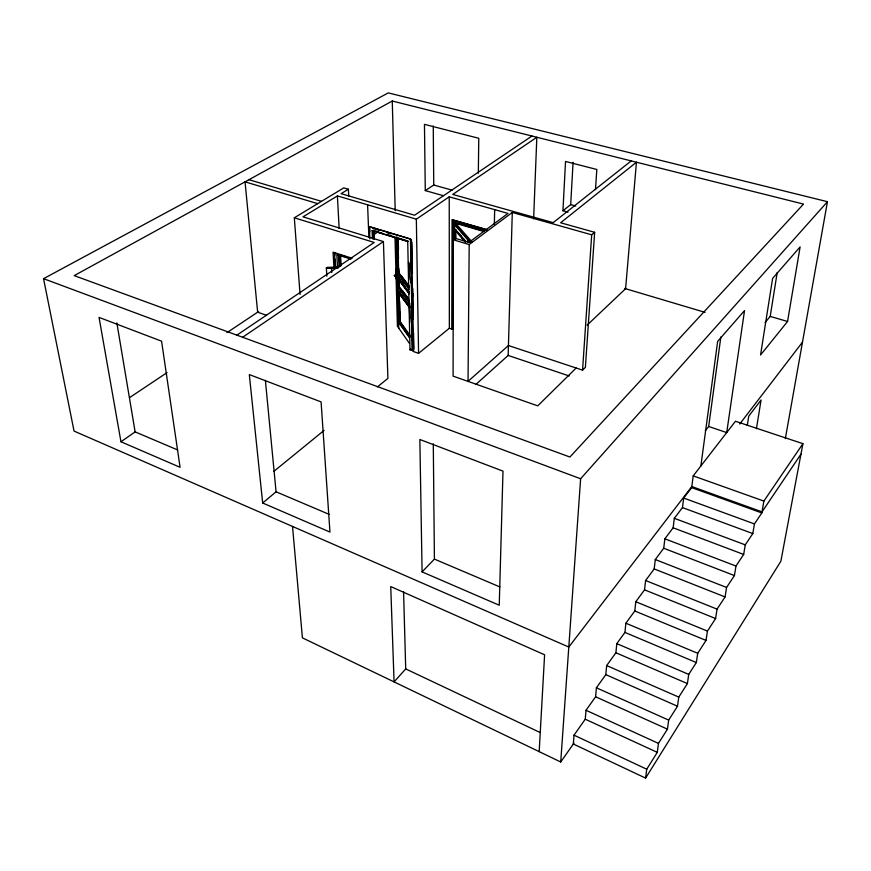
<?xml version="1.0" encoding="UTF-8"?>
<svg xmlns="http://www.w3.org/2000/svg" width="871" height="871" viewBox="0 0 871 871"><rect width="100%" height="100%" fill="white"/><g stroke="black" fill="none" stroke-linecap="round" stroke-linejoin="round"><path stroke-width="1.31" d="M411.482 240.156L413.627 351.623L418.581 353.343L449.36 328.247L452.212 329.194L452.256 219.764L486.78 229.585M452.212 329.194L452.474 219.612M470.547 241.931L453.453 222.486L452.702 222.617L452.648 328.628L453.345 328.487L453.356 320.332M452.942 277.457C453.018 277.98 452.724 274.147 453.356 276.39M453.105 235.78L453.345 233.722M453.453 222.486L453.682 223.346L455.413 223.041L472.06 241.931M454.51 224.664L454.651 238.414M455.315 238.763L455.337 229.443L465.745 241.528M455.391 238.937L455.402 229.519M455.555 238.904L455.402 229.683M455.762 239.1L455.577 229.65A5.857 5.302 40.4 0 1 455.773 231L465.332 241.964M457.133 226.057L457.133 223.368M456.676 225.774L456.687 223.085L455.816 222.834M467.901 242.138L467.923 239.95M396.055 277.326L396.806 278.633M594.653 232.307L591.681 234.8L512.29 212.459L469.197 244.533L468.032 381.378L508.446 345.526L582.568 370.153L585.377 367.366L594.653 232.307L560.608 222.769L636.451 162.224L625.596 288.715L587.141 325.123M478.331 173.22L478.767 138.282L424.46 124.346L425.277 190.597L443.252 195.67M494.358 224.076L494.663 209.639M396.131 277.228L396.076 277.882M396.218 274.507L396.305 274.953M396.24 277.207L396.49 279.09M396.392 278.491L396.588 277.261L396.806 278.078M396.523 275.007L396.664 274.43M396.479 275.127L396.294 275.606M396.86 278.393L396.773 279.275L396.283 278.785M512.29 212.459L508.152 355.444L569.155 375.945M533.629 218.763L536.83 137.259L452.724 194.429L553.183 222.649L631.214 160.906M338.362 267.408L326.342 268.116L338.351 267.811M568.023 212.143L562.938 210.738L565.54 161.451L596.831 169.486L595.47 189.617M539.182 751.629L544.604 654.796L390.731 586.575L394.073 681.906L405.712 668.917L403.567 591.616M562.938 210.738L570.69 204.641L573.085 162.278M582.568 370.153L591.681 234.8M292.525 526.443L302.411 637.855L560.728 761.994L580.619 478.756L827.45 201.702L388.27 92.892L43.55 278.676L74.046 431.08L568.796 647.044L691.835 486.519M574.011 735.168L573.325 744.019L645.596 778.108L780.873 561.207L802.92 443.677L735.462 421.259L693.207 475.882L691.672 487.618L683.681 498.049L682.461 507.597L674.317 518.31L673.141 527.804L664.856 538.811L663.724 548.251L655.286 559.541L654.197 568.926L645.596 580.511L644.551 589.841L635.797 601.741L634.796 610.996L625.879 623.211L624.932 632.411L616.799 643.625L615.895 652.76L606.662 665.575L605.802 674.644L596.395 687.796L595.601 696.789L586.02 710.279L585.268 719.206L574.011 735.168L646.728 769.213L645.596 778.108M396.185 269.422L396.719 268.78M453.268 276.053L453.192 274.125M453.334 315.16L453.356 314.583M646.728 769.213L657.289 752.37L658.465 743.388L667.447 729.158L668.678 720.11L677.486 706.239L678.77 697.105L687.404 683.583L688.732 674.394L696.332 662.559L697.704 653.294L706.022 640.425L707.437 631.083L715.603 618.541L717.062 609.134L725.064 596.929L726.577 587.457L734.427 575.557L735.973 566.03L743.671 554.446L745.26 544.854L752.805 533.575L754.438 523.928L761.842 512.954L763.878 501.075L802.92 443.677M700.872 465.974L717.66 341.367L744.531 310.577L726.708 432.582L708.678 426.496L705.281 430.742M708.678 426.496L720.85 336.99M396.773 280.854L396.174 269.248M747.296 425.386L748.744 416.164L761.069 400.007L756.431 428.706M765.043 322.608L770.214 316.402L777.193 272.601M395.967 273.908L396.338 273.352L396.893 274.267M787.558 321.475L800.122 246.874L772.61 278.404L760.546 355.009L787.558 321.475L770.214 316.402M785.337 438.636L827.45 201.702M453.181 275.878L452.942 275.737M396.773 277.947L396.545 276.945M396.098 277.12L396.653 276.924M396.349 276.836L396.523 277.501M397.002 275.78L396.185 275.094M396.447 278.851L397.1 279.199M408.684 302.226L397.666 287.234L399.016 286.211L398.559 278.339M452.964 314.812L453.181 314.867M800.961 454.161L762.027 511.876L691.814 486.551M560.728 761.994L573.989 743.072M739.729 424.035L802.485 342.161M422.087 571.888L419.855 439.496L502.992 471.135L499.246 605.236L422.087 571.888L434.411 559.106L433.29 443.796M372.124 230.575L407.715 241.409L372.124 230.575L372.429 238.643M576.145 368.019L537.734 405.864L453.105 376.141L453.236 220.657L487.085 230.51M475.991 384.329L508.403 355.226M262.672 503.003L249.313 374.584L321.094 401.901L329.957 532.072L262.672 503.003L276.074 491.799L265.372 380.311M273.842 471.374L324.066 430.416M377.437 386.898L387.9 378.373L383.414 241.561L303.01 216.846L337.393 195.91L416.338 219.176L449.229 196.813L508.022 213.406L468.968 242.388L455.239 238.295L453.225 239.765L469.197 244.533M410.742 348.879L410.001 349.87L412.876 350.621L410.687 239.079L369.522 226.602L369.772 238.883M412.876 350.621L412.135 350.36L413.856 348.966L413.551 332.787M369.293 226.765L410.687 239.079M407.606 241.517L408.238 241.071L396.621 237.543M120.96 441.76L180.079 467.302L161.571 341.182L99.044 317.392L120.96 441.76L135.136 431.885L177.684 449.969M242.65 337.262L383.414 241.561M236.879 335.15L374.225 242.465L294.322 217.794L300.06 294.42M531.952 136.028L414.596 215.224L341.084 193.667L348.389 189.225L348.716 195.964M129.757 397.492L167.058 372.603M226.983 332.635L258.643 311.513M373.964 234.582L377.361 232.317M382.423 233.221L373.387 230.477L372.744 230.902L373.049 239.046M425.277 190.597L433.747 185.022L452.071 190.15M294.322 217.794L343.773 187.875L348.389 189.225M392.266 101.025L74.209 275.628L569.906 457.025L803.519 204.086L392.266 101.025L395.194 210.771M396.74 271.687A2.286 1.111 -1.1 0 1 396.425 272.002L396.447 273.059A2.286 1.111 -1.1 0 0 396.74 272.71M409.969 336.859L399.375 321.856L398.591 322.139L409.435 337.534M409.686 306.93L397.753 290.794L409.816 306.962M396.261 277.816L396.849 278.687M405.331 287.038L398.287 277.838L408.978 292.199M396.414 271.687L396.349 278.546M413.104 295.868L413.3 293.832L412.963 294.387M327.115 267.353L337.763 267.092M397.644 277.239L409.261 293.113M396.501 275.889L397.024 274.953M570.69 204.641L575.753 206.013M452.256 219.764L486.573 229.737M457.95 223.455L483.307 230.848M454.51 222.932L484.102 231.566M624.572 288.421L705.075 312.362M248.975 179.687L321.497 201.353M317.697 203.651L245.045 181.843L257.642 312.177L266.515 315.313M372.875 228.442L379.321 230.401M386.92 232.709L390.905 233.918M387.584 234.789L394.04 236.749M352.156 258.262L333.06 252.187L333.985 268.301M345.613 256.749L339.265 254.724L339.853 265.513M350.98 259.133L336.816 254.615L337.567 268.126M452.419 329.031L453.149 329.271M693.207 475.882L763.878 501.075M691.672 487.618L761.842 512.954M683.681 498.049L754.438 523.928M682.461 507.597L752.805 533.575M43.55 278.676L580.619 478.756M674.317 518.31L745.26 544.854M673.141 527.804L743.671 554.446M664.856 538.811L735.973 566.03M663.724 548.251L734.427 575.557M655.286 559.541L726.577 587.457M654.197 568.926L725.064 596.929M645.596 580.511L717.062 609.134M644.551 589.841L715.603 618.541M635.797 601.741L707.437 631.083M634.796 610.996L706.022 640.425M625.879 623.211L697.704 653.294M624.932 632.411L696.332 662.559M276.074 491.799L329.314 514.434M434.411 559.106L499.845 586.923M616.799 643.625L688.732 674.394M615.895 652.76L687.404 683.583M606.662 665.575L678.77 697.105M605.802 674.644L677.486 706.239M596.395 687.796L668.678 720.11M595.601 696.789L667.447 729.158M586.02 710.279L658.465 743.388M585.268 719.206L657.289 752.37M396.24 274.681L396.185 273.559L396.545 274.06M405.712 668.917L539.966 732.446M397.056 273.407L397.328 274.158M396.632 275.987L396.033 274.093M454.553 224.348L457.177 227.331M460.672 231.316L463.296 234.299M466.791 238.273L469.415 241.256M452.702 222.617L469.785 242.062M396.512 271.959L396.555 273.004M458.168 232.611L460.748 235.573M463.339 238.534L465.92 241.496M454.608 228.975L465.321 241.245M454.499 228.997L465.212 241.267M455.947 230.967L460.291 235.954M462.033 237.946L465.506 241.931M396.74 275.682L396.74 277.196M397.459 277.25L398.287 277.675M399.179 272.939L398.733 268.399M401.498 276.031L409.239 286.33M397.786 238.534L398.668 272.514L409.065 286.363M409.054 287.463L398.33 273.156L397.405 237.435M408.945 287.724L398.33 273.156A19.968 4.888 -14.7 0 0 398.668 272.514M409.185 289.455L397.307 273.57L398.112 273.265L397.165 237.293M401.553 281.453L403.11 283.543M406.735 289.02L409.152 292.166M408.597 292.765L399.027 279.907L399.19 286.178M398.853 279.939L409.218 293.875M402.369 290.489L408.728 299.112M399.016 286.211L408.553 299.145M398.21 277.228L398.461 286.94L409.174 301.322M398.461 286.94L409.228 301.562M407.16 302.825L398.635 291.295L399.375 321.856M408.564 304.85L410.089 306.93M406.997 302.858L398.646 291.447L399.386 293.538L408.88 306.516M408.51 304.926L410.034 307.006M410.078 336.598L399.593 321.758L398.809 291.415A16.473 15.308 36.9 0 1 399.212 293.571L409.501 307.637L409.805 322.259M399.212 293.571L399.931 321.203L410.078 335.553M409.914 336.631L399.593 321.758A16.168 3.364 -14.8 0 0 399.931 321.203M409.544 337.502L398.7 322.118L397.96 290.914M409.49 343.457L397.416 326.2L394.988 236.945M396.773 277.12L397.034 278.72M396.599 279.068L396.207 278.176M396.74 277.599L397.002 278.393M396.675 273.973L396.697 274.539M396.207 277.599L396.229 277.697A5.705 1.611 78.9 0 0 395.053 275.922A9.124 2.58 79.1 0 1 394.28 275.149L394.204 275.574A9.298 2.624 79.1 0 0 395.075 276.227A5.531 1.557 78.9 0 1 396.185 277.718M396.784 274.289L396.915 274.975M396.643 274.343L396.762 274.964M396.294 275.073L396.163 274.398M116.856 322.934L135.136 431.885M326.364 267.702L326.832 276.194M331.47 267.985L331.731 272.492M334.736 252.492L334.889 255.214M335.117 259.286L335.575 267.43M334.486 252.655L335.335 267.593M337.393 195.91L339.146 228.507M340.605 255.66L341.116 265.165M340.028 255.617L340.615 266.406M338.416 254.963L339.091 267.19M369.522 226.602L369.74 231.991M367.595 204.816L368.879 237.304M374.105 230.684L374.399 238.741M374.04 231.142L374.334 239.285M373.387 230.477L373.692 238.61M398.385 245.23L398.493 249.204M399.212 277.664L399.354 282.814M400.105 312.373L400.203 316.325M397.96 238.502L398.483 258.883M399.582 301.431L400.061 319.853M398.439 277.283L398.689 286.831M396.338 237.021L398.744 328.117M408.739 262.639L408.924 270.718M409.675 303.064L409.805 308.454M408.63 262.792L408.935 277.457M409.468 303.304L409.795 318.797M408.564 262.367L408.924 279.7M407.715 241.409L410.001 349.87M411.82 242.465L412.419 273.472M412.702 288.301L413.29 319.309M410.459 239.242L412.658 350.795M410.677 277.479L410.785 282.879M411.33 309.869L412.135 350.36M416.338 219.176L418.581 353.343M433.257 125.903L433.747 185.022M449.229 196.813L449.36 328.247M397.045 277.424A5.705 1.611 78.9 0 0 395.891 275.759A9.113 2.58 79.1 0 1 395.118 274.986L395.14 275.388A9.287 2.635 79.1 0 0 395.924 276.074A5.52 1.568 78.9 0 1 397.034 277.555M409.827 307.354A16.734 3.636 -14.9 0 1 409.501 307.637"/></g></svg>
